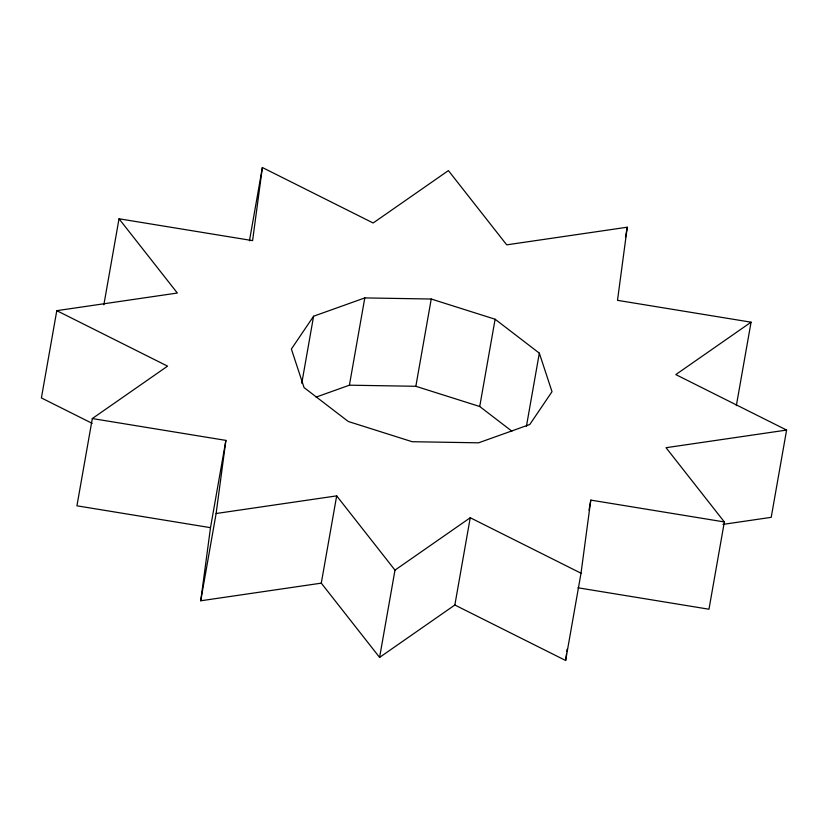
<?xml version="1.0" encoding="UTF-8"?>
<svg xmlns="http://www.w3.org/2000/svg" width="828" height="828" viewBox="0 0 828 828"><rect width="100%" height="100%" fill="white"/><g stroke="black" fill="none" stroke-linecap="round" stroke-linejoin="round"><path stroke-width="1.24" d="M454.851 605.009L565.627 660.485L581.018 573.214L470.242 517.738L454.851 605.009L379.597 657.401L321.285 583.15L200.728 600.786L210.498 527.664L225.889 440.392L92.322 418.544L76.932 505.815L210.498 527.664M200.728 600.786L216.118 513.515L225.889 440.392M736.34 405.658L751.068 322.185L617.502 300.336L627.272 227.214L506.715 244.85L448.403 170.599L373.149 222.991L262.373 167.515L252.592 240.627L119.025 218.778L103.862 304.787M565.627 660.485L566.476 654.182M566.807 651.667L567.149 649.142M581.018 573.214L590.799 500.102L724.355 521.95L708.975 609.222L577.954 587.787M119.025 218.778L177.347 293.029L56.79 310.666L41.4 397.937L92.177 423.367M249.435 240.865L262.373 167.515M301.775 383.26L313.595 316.224L364.796 297.914L431.233 299.022L495.113 319.235L539.328 353.152L552.017 391.685L529.785 424.505L478.594 442.814L412.158 441.707L348.277 421.493L304.062 387.576L291.373 349.043L313.595 316.224M316.068 397.109L349.406 385.186L364.796 297.914M321.285 583.15L336.675 495.879L216.118 513.515M349.406 385.186L415.842 386.293L431.233 299.022M379.597 657.401L394.987 570.13L470.242 517.738M511.88 431.181L479.722 406.507L495.113 319.235M526.391 426.513L539.328 353.152M625.492 237.336L627.272 227.214M589.008 510.214L590.799 500.102M751.068 322.185L675.814 374.587L786.6 430.063L771.21 517.334L722.989 524.393M92.322 418.544L167.566 366.142L56.79 310.666M786.6 430.063L666.043 447.7L724.355 521.95M415.842 386.293L479.722 406.507M336.675 495.879L394.987 570.13"/></g></svg>
